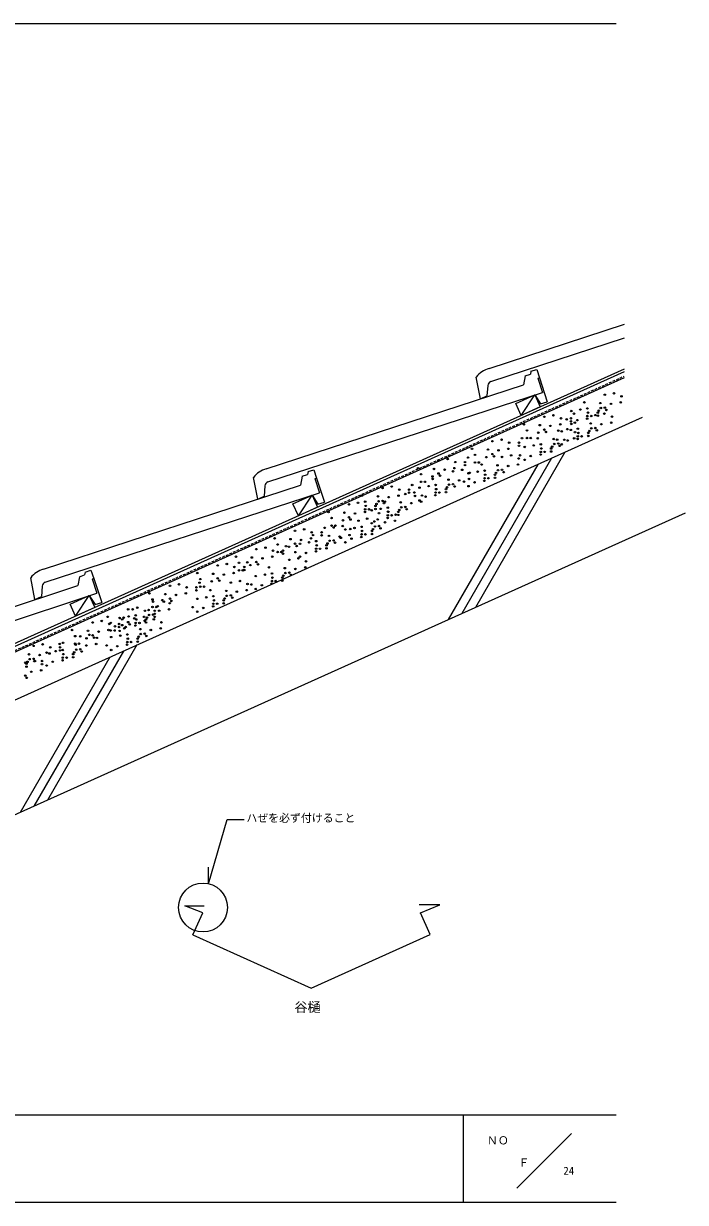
# Model space of a CAD drawing. Units: millimetres, scale not verified. Extents: x -207 to 218, y -140 to 130.
# Drawn here: x 66.6 to 218.3, y -140 to 130 of the extents above; entities that cross this region are included whole.
import ezdxf
from ezdxf.enums import TextEntityAlignment as Align

# ---------------------------------------------------------------- set-up
doc = ezdxf.new("R2010")
doc.units = ezdxf.units.MM
doc.header["$LTSCALE"] = 0.5
doc.linetypes.add('DASHED1', pattern=[1.8, 1.2, -0.6])
for name, color, linetype, lineweight in [('0-0', 5, 'Continuous', 18), ('1-0', 7, 'Continuous', 18), ('1-1', 7, 'Continuous', 18), ('1-2', 3, 'Continuous', 18), ('1-4', 7, 'Continuous', 18)]:
    doc.layers.add(name, color=color, linetype=linetype, lineweight=lineweight)
doc.styles.add('ＭＳ ゴシック', font='')
doc.styles.get('ＭＳ ゴシック').set_extended_font_data('MS Gothic')

msp = doc.modelspace()

# ---------------------------------------------------------------- linework, layer by layer
at = {"layer": '0-0'}
for p, q in [((-197.5676, 130.0135), (202.4324, 130.0135)), ((202.4324, -119.9865), (-197.5676, -119.9865)), ((167.4325, -139.9865), (167.4325, -119.9865)), ((192.1622, -124.1757), (179.5946, -136.7432)), ((202.4324, -139.9865), (-197.5676, -139.9865))]:
    msp.add_line(p, q, dxfattribs=at)
at = {"layer": '1-0'}
for p, q in [((3.2436, -39.5395), (204.3243, 50.9468)), ((3.2436, -40.1975), (204.3243, 50.2889)), ((3.2436, -41.5134), (204.3243, 48.973)), ((3.2436, -52.4792), (208.428, 39.8538)), ((187.5404, 30.4544), (167.0123, -5.1014)), ((190.6604, 31.8584), (170.1323, -3.6973)), ((184.4204, 29.0504), (163.8923, -6.5053)), ((3.2436, -78.7973), (218.2768, 17.9677)), ((92.5612, -12.2863), (72.0331, -47.842)), ((86.3212, -15.0943), (65.7931, -50.65)), ((89.4412, -13.6903), (68.9131, -49.246)), ((108.983, -66.9823), (113.2691, -52.2868)), ((113.2691, -52.2868), (117.1127, -52.2868)), ((108.983, -66.9823), (108.983, -63.206))]:
    msp.add_line(p, q, dxfattribs=at)
at = {"layer": '1-0', "color": 3}
for p, q in [((20.4984, -18.1417), (78.9787, 1.3044)), ((103.5601, -72.021), (107.9742, -72.021)), ((107.6433, -73.6627), (103.5601, -72.021)), ((162.0089, -71.8474), (157.2239, -71.8474)), ((105.381, -78.6898), (107.6433, -73.6627)), ((157.5701, -73.7759), (157.5153, -73.6541))]:
    msp.add_line(p, q, dxfattribs=at)
at = {"layer": '1-0', "linetype": 'DASHED1'}
msp.add_lwpolyline([(3.3667, -41.129), (48.9628, -20.6108), (204.2012, 49.2465)], dxfattribs=at)
at = {"layer": '1-0', "color": 3}
for points in [[(159.759, -78.64), (157.5153, -73.6541), (162.0089, -71.8474)], [(105.381, -78.6898), (132.5147, -90.9), (159.759, -78.64)]]:
    msp.add_lwpolyline(points, dxfattribs=at)
at = {"layer": '1-0'}
for centre, radius in [((195.1134, 43.256), 0.1737), ((198.762, 43.0822), 0.1737), ((199.8045, 44.9934), 0.1737), ((201.8894, 45.3409), 0.1737), ((203.4531, 43.256), 0.1737), ((203.6269, 44.6459), 0.1737), ((192.108, 41.2618), 0.1737), ((192.7138, 40.6482), 0.1737), ((194.193, 41.6093), 0.1737), ((195.8084, 41.866), 0.1737), ((195.9304, 40.9143), 0.1737), ((197.6131, 40.3367), 0.1737), ((198.1891, 40.9143), 0.1737), ((198.4145, 41.3448), 0.1737), ((198.8841, 41.9568), 0.1737), ((199.6981, 40.6842), 0.1737), ((199.8045, 42.0398), 0.1737), ((200.152, 41.5185), 0.1737), ((201.1945, 42.9085), 0.1737), ((181.2467, 38.2158), 0.1737), ((184.8953, 38.042), 0.1737), ((185.9378, 39.9532), 0.1737), ((187.3277, 37.8683), 0.1737), ((188.0227, 40.3007), 0.1737), ((189.5864, 38.2158), 0.1737), ((189.7602, 39.6058), 0.1737), ((191.0656, 39.3506), 0.1737), ((192.0188, 39.6058), 0.1737), ((192.0188, 38.9108), 0.1737), ((192.108, 38.3082), 0.1737), ((192.922, 38.5993), 0.1737), ((193.498, 39.1769), 0.1737), ((195.7567, 39.5244), 0.1737), ((195.8084, 40.1286), 0.1737), ((196.5706, 38.4255), 0.1737), ((196.6771, 40.1286), 0.1737), ((198.1891, 40.2194), 0.1737), ((199.0031, 38.2518), 0.1737), ((201.2618, 38.5993), 0.1737), ((201.4355, 39.9892), 0.1737), ((180.8193, 35.0508), 0.1737), ((181.9416, 36.8258), 0.1737), ((181.9416, 35.0884), 0.1737), ((182.8103, 35.0884), 0.1737), ((184.4304, 35.0383), 0.1737), ((184.5478, 36.3046), 0.1737), ((185.9378, 36.9996), 0.1737), ((186.2853, 36.4784), 0.1737), ((189.1215, 36.7758), 0.1737), ((189.9167, 36.6051), 0.1737), ((191.2065, 37.1232), 0.1737), ((192.0016, 36.9526), 0.1737), ((192.7701, 35.0383), 0.1737), ((192.9439, 36.4283), 0.1737), ((193.617, 37.2093), 0.1737), ((193.617, 35.4719), 0.1737), ((193.7391, 36.2576), 0.1737), ((194.4857, 35.4719), 0.1737), ((195.9978, 36.2576), 0.1737), ((195.9978, 35.5627), 0.1737), ((196.2232, 36.6881), 0.1737), ((196.6927, 37.3001), 0.1737), ((197.6131, 37.3831), 0.1737), ((197.9606, 36.8618), 0.1737), ((169.3521, 32.6184), 0.1737), ((173.0008, 32.4446), 0.1737), ((174.0433, 34.3558), 0.1737), ((175.4332, 32.2709), 0.1737), ((176.1282, 34.7033), 0.1737), ((177.6919, 32.6184), 0.1737), ((177.8657, 34.0083), 0.1737), ((180.1243, 34.0083), 0.1737), ((180.1243, 33.3134), 0.1737), ((181.4251, 33.0441), 0.1737), ((183.51, 33.3916), 0.1737), ((185.1254, 33.6483), 0.1737), ((185.2475, 32.6967), 0.1737), ((187.5061, 32.6967), 0.1737), ((187.7316, 33.1271), 0.1737), ((188.079, 34.8646), 0.1737), ((188.2011, 33.7391), 0.1737), ((188.8742, 34.6939), 0.1737), ((189.1215, 33.8221), 0.1737), ((189.469, 33.3009), 0.1737), ((189.9167, 33.6515), 0.1737), ((190.5115, 34.6908), 0.1737), ((191.3066, 34.5202), 0.1737), ((193.5653, 34.8677), 0.1737), ((161.6823, 29.9246), 0.1737), ((163.7673, 30.2721), 0.1737), ((165.5047, 29.5771), 0.1737), ((167.7634, 29.5771), 0.1737), ((168.4584, 30.6195), 0.1737), ((170.0471, 31.2284), 0.1737), ((172.6533, 30.7072), 0.1737), ((174.0433, 31.4022), 0.1737), ((174.3908, 30.8809), 0.1737), ((176.2471, 30.7495), 0.1737), ((178.3321, 31.0969), 0.1737), ((180.0695, 30.402), 0.1737), ((180.3826, 31.1329), 0.1737), ((181.4251, 30.0905), 0.1737), ((182.815, 30.9592), 0.1737), ((185.0737, 31.3067), 0.1737), ((185.1254, 31.9109), 0.1737), ((185.9941, 31.9109), 0.1737), ((187.5061, 32.0017), 0.1737), ((156.9912, 28.1871), 0.1737), ((160.6398, 28.0134), 0.1737), ((161.6823, 26.9709), 0.1737), ((163.0723, 27.8396), 0.1737), ((165.0163, 27.4624), 0.1737), ((165.331, 28.1871), 0.1737), ((167.1013, 27.8099), 0.1737), ((167.7634, 28.8821), 0.1737), ((168.5507, 27.0179), 0.1737), ((168.8387, 27.1149), 0.1737), ((170.0471, 29.491), 0.1737), ((170.6356, 27.3653), 0.1737), ((170.9158, 29.491), 0.1737), ((171.556, 29.012), 0.1737), ((172.251, 27.622), 0.1737), ((174.8572, 27.1008), 0.1737), ((175.2047, 28.8383), 0.1737), ((175.3268, 27.7128), 0.1737), ((176.2471, 27.7958), 0.1737), ((176.5946, 27.2746), 0.1737), ((177.6371, 28.6645), 0.1737), ((179.8958, 29.012), 0.1737), ((155.631, 24.3225), 0.1737), ((157.6862, 26.7971), 0.1737), ((157.6862, 25.0597), 0.1737), ((158.5549, 25.0597), 0.1737), ((160.2924, 26.2759), 0.1737), ((160.3252, 25.7249), 0.1737), ((161.0202, 24.335), 0.1737), ((162.0298, 26.4497), 0.1737), ((163.9738, 25.5512), 0.1737), ((164.0959, 24.4258), 0.1737), ((165.0163, 24.5087), 0.1737), ((166.4063, 25.3774), 0.1737), ((167.5082, 25.1066), 0.1737), ((168.665, 25.7249), 0.1737), ((169.9407, 24.9329), 0.1737), ((172.1993, 25.2804), 0.1737), ((172.251, 25.8846), 0.1737), ((172.3731, 26.6704), 0.1737), ((173.1197, 25.8846), 0.1737), ((174.6318, 26.6704), 0.1737), ((174.6318, 25.9754), 0.1737), ((144.1638, 21.89), 0.1737), ((147.8124, 21.7163), 0.1737), ((148.8549, 23.6275), 0.1737), ((150.2449, 21.5425), 0.1737), ((150.9399, 23.975), 0.1737), ((152.5035, 21.89), 0.1737), ((152.6773, 23.28), 0.1737), ((154.0594, 22.2579), 0.1737), ((154.936, 23.28), 0.1737), ((154.936, 22.585), 0.1737), ((156.1444, 22.6053), 0.1737), ((156.2774, 21.8196), 0.1737), ((157.3199, 23.7308), 0.1737), ((157.8818, 21.9104), 0.1737), ((158.7098, 21.6458), 0.1737), ((159.4048, 24.0783), 0.1737), ((160.9685, 21.9933), 0.1737), ((161.0202, 22.5975), 0.1737), ((161.1423, 23.3833), 0.1737), ((161.8889, 22.5975), 0.1737), ((163.4009, 23.3833), 0.1737), ((163.4009, 22.6883), 0.1737), ((163.6264, 23.8137), 0.1737), ((165.3638, 23.9875), 0.1737), ((168.5507, 24.0642), 0.1737), ((141.1585, 19.8959), 0.1737), ((143.2434, 20.2434), 0.1737), ((144.8588, 20.5001), 0.1737), ((144.8588, 18.7626), 0.1737), ((144.9809, 19.5484), 0.1737), ((145.7275, 18.7626), 0.1737), ((147.2395, 19.5484), 0.1737), ((147.2395, 18.8534), 0.1737), ((147.465, 19.9788), 0.1737), ((147.9345, 20.5908), 0.1737), ((148.4479, 18.8737), 0.1737), ((148.8549, 20.6738), 0.1737), ((149.2024, 20.1526), 0.1737), ((149.3683, 20.5204), 0.1737), ((150.0633, 19.1304), 0.1737), ((153.0169, 20.3466), 0.1737), ((153.139, 19.2212), 0.1737), ((154.0594, 19.3042), 0.1737), ((154.4069, 18.783), 0.1737), ((155.4494, 20.1729), 0.1737), ((157.3199, 20.7771), 0.1737), ((157.708, 20.5204), 0.1737), ((136.4673, 18.1584), 0.1737), ((137.1623, 16.7684), 0.1737), ((139.7685, 16.2472), 0.1737), ((140.116, 17.9847), 0.1737), ((141.1585, 16.9422), 0.1737), ((141.506, 16.421), 0.1737), ((142.5484, 17.8109), 0.1737), ((143.342, 16.1376), 0.1737), ((144.8071, 18.1584), 0.1737), ((145.3205, 16.615), 0.1737), ((146.363, 18.5262), 0.1737), ((147.7529, 16.4413), 0.1737), ((148.0331, 17.8751), 0.1737), ((150.0116, 16.7888), 0.1737), ((150.0633, 17.393), 0.1737), ((150.1181, 18.2226), 0.1737), ((150.1854, 18.1788), 0.1737), ((150.932, 17.393), 0.1737), ((151.6817, 16.1376), 0.1737), ((151.8555, 17.5276), 0.1737), ((152.444, 18.1788), 0.1737), ((152.444, 17.4838), 0.1737), ((152.6695, 18.6092), 0.1737), ((128.7975, 13.832), 0.1737), ((130.8825, 14.1795), 0.1737), ((132.6199, 13.4845), 0.1737), ((134.8786, 13.4845), 0.1737), ((135.5736, 14.527), 0.1737), ((137.1623, 15.031), 0.1737), ((137.624, 14.588), 0.1737), ((138.031, 15.031), 0.1737), ((139.709, 14.9355), 0.1737), ((140.3367, 14.1435), 0.1737), ((141.4465, 14.2405), 0.1737), ((142.4216, 14.491), 0.1737), ((144.037, 14.7477), 0.1737), ((144.1591, 13.796), 0.1737), ((146.363, 15.5726), 0.1737), ((146.4177, 13.796), 0.1737), ((146.6432, 14.2264), 0.1737), ((146.9906, 15.9639), 0.1737), ((147.1127, 14.8385), 0.1737), ((148.0331, 14.9214), 0.1737), ((148.3806, 14.4002), 0.1737), ((149.4231, 15.7901), 0.1737), ((124.1064, 12.0945), 0.1737), ((124.8014, 10.7046), 0.1737), ((127.755, 11.9208), 0.1737), ((128.7975, 10.8783), 0.1737), ((129.9276, 10.8564), 0.1737), ((130.1875, 11.7471), 0.1737), ((132.0126, 11.2039), 0.1737), ((132.4461, 12.0945), 0.1737), ((132.9329, 12.8506), 0.1737), ((133.6279, 11.4606), 0.1737), ((134.8786, 12.7895), 0.1737), ((136.2341, 10.9394), 0.1737), ((136.5816, 12.6768), 0.1737), ((136.7037, 11.5514), 0.1737), ((137.624, 11.6344), 0.1737), ((137.9716, 11.1131), 0.1737), ((139.014, 12.5031), 0.1737), ((139.2942, 12.2323), 0.1737), ((140.3367, 11.1898), 0.1737), ((141.2727, 12.8506), 0.1737), ((141.7266, 12.0585), 0.1737), ((143.9853, 12.406), 0.1737), ((144.037, 13.0102), 0.1737), ((144.9057, 13.0102), 0.1737), ((146.4177, 13.101), 0.1737), ((119.9349, 9.6339), 0.1737), ((122.0199, 9.9814), 0.1737), ((123.7573, 9.2864), 0.1737), ((124.8014, 8.9671), 0.1737), ((125.6701, 8.9671), 0.1737), ((126.016, 9.2864), 0.1737), ((126.016, 8.5915), 0.1737), ((126.711, 10.3289), 0.1737), ((127.4076, 10.1833), 0.1737), ((128.8851, 8.9452), 0.1737), ((129.145, 10.3571), 0.1737), ((131.3176, 8.7715), 0.1737), ((133.5763, 9.119), 0.1737), ((133.6279, 9.7232), 0.1737), ((133.75, 10.5089), 0.1737), ((134.4966, 9.7232), 0.1737), ((136.0087, 10.5089), 0.1737), ((136.0087, 9.814), 0.1737), ((111.0723, 5.9023), 0.1737), ((113.1573, 6.2498), 0.1737), ((114.8947, 5.5548), 0.1737), ((115.2438, 7.8965), 0.1737), ((115.9388, 6.5065), 0.1737), ((117.1534, 5.5548), 0.1737), ((117.8484, 6.5973), 0.1737), ((118.545, 5.9853), 0.1737), ((118.8925, 7.7227), 0.1737), ((119.9349, 6.6803), 0.1737), ((120.2824, 6.159), 0.1737), ((121.3249, 7.549), 0.1737), ((122.7978, 5.4547), 0.1737), ((123.5836, 7.8965), 0.1737), ((126.4465, 5.2809), 0.1737), ((127.4889, 7.1921), 0.1737), ((129.5739, 7.5396), 0.1737), ((129.9276, 7.9028), 0.1737), ((131.1376, 5.4547), 0.1737), ((131.3113, 6.8446), 0.1737), ((106.3812, 4.1649), 0.1737), ((107.0762, 2.7749), 0.1737), ((110.0299, 3.9911), 0.1737), ((111.0723, 2.9487), 0.1737), ((112.4623, 3.8174), 0.1737), ((114.721, 4.1649), 0.1737), ((115.9388, 4.7691), 0.1737), ((116.8075, 4.7691), 0.1737), ((117.1534, 4.8599), 0.1737), ((119.7925, 3.4605), 0.1737), ((121.8774, 3.808), 0.1737), ((123.4928, 4.0647), 0.1737), ((123.6149, 3.113), 0.1737), ((125.8736, 3.113), 0.1737), ((126.099, 3.5435), 0.1737), ((126.5685, 4.1555), 0.1737), ((127.4889, 4.2384), 0.1737), ((127.8364, 3.7172), 0.1737), ((128.8789, 5.1072), 0.1737), ((100.1108, 1.2378), 0.1737), ((102.1957, 1.5853), 0.1737), ((103.9332, 0.8903), 0.1737), ((106.1918, 0.8903), 0.1737), ((106.1918, 0.1954), 0.1737), ((106.8868, 1.9328), 0.1737), ((107.0762, 1.0375), 0.1737), ((107.9449, 1.0375), 0.1737), ((109.3756, 0.2501), 0.1737), ((109.6824, 2.2537), 0.1737), ((111.4199, 2.4274), 0.1737), ((113.0242, 0.0764), 0.1737), ((114.0667, 1.9876), 0.1737), ((115.4567, -0.0974), 0.1737), ((116.1516, 2.3351), 0.1737), ((117.7153, 0.2501), 0.1737), ((117.8891, 1.6401), 0.1737), ((118.75, 1.5493), 0.1737), ((119.7925, 0.5068), 0.1737), ((121.1824, 1.3756), 0.1737), ((123.4411, 1.7231), 0.1737), ((123.4928, 2.3272), 0.1737), ((124.3615, 2.3272), 0.1737), ((125.8736, 2.418), 0.1737), ((95.4196, -0.4996), 0.1737), ((96.1146, -1.8896), 0.1737), ((96.2617, -2.3952), 0.1737), ((98.3467, -2.0477), 0.1737), ((98.7208, -2.4108), 0.1737), ((99.0683, -0.6734), 0.1737), ((100.0841, -2.7427), 0.1737), ((100.1108, -1.7158), 0.1737), ((100.4583, -2.2371), 0.1737), ((101.5007, -0.8471), 0.1737), ((103.7594, -0.4996), 0.1737), ((106.3702, -1.744), 0.1737), ((108.4552, -1.3965), 0.1737), ((110.0706, -1.1398), 0.1737), ((110.1926, -2.0915), 0.1737), ((112.4513, -2.0915), 0.1737), ((112.4513, -2.7865), 0.1737), ((112.6767, -1.6611), 0.1737), ((113.1463, -1.049), 0.1737), ((114.0667, -0.9661), 0.1737), ((114.4142, -1.4873), 0.1737), ((90.5485, -4.1264), 0.1737), ((91.5706, -4.1326), 0.1737), ((92.2656, -5.5226), 0.1737), ((92.6335, -3.7789), 0.1737), ((94.3709, -4.4739), 0.1737), ((95.2193, -4.3064), 0.1737), ((95.3414, -5.4318), 0.1737), ((96.1146, -3.627), 0.1737), ((96.2617, -5.3488), 0.1737), ((96.6296, -4.4739), 0.1737), ((96.6296, -5.1688), 0.1737), ((96.9833, -3.627), 0.1737), ((97.3246, -3.4314), 0.1737), ((97.6517, -4.4801), 0.1737), ((99.9104, -4.1326), 0.1737), ((105.3278, -3.6552), 0.1737), ((106.3702, -4.6977), 0.1737), ((107.7602, -3.829), 0.1737), ((110.0189, -3.4815), 0.1737), ((110.0706, -2.8773), 0.1737), ((110.9393, -2.8773), 0.1737), ((82.3856, -7.1583), 0.1737), ((84.4706, -6.8108), 0.1737), ((85.8574, -5.8638), 0.1737), ((86.208, -7.5058), 0.1737), ((86.5524, -7.2538), 0.1737), ((87.5228, -8.038), 0.1737), ((88.4667, -7.5058), 0.1737), ((88.4667, -8.2008), 0.1737), ((88.5653, -6.1268), 0.1737), ((89.1586, -7.775), 0.1737), ((89.1617, -6.4633), 0.1737), ((89.5061, -6.0376), 0.1737), ((89.9553, -8.2117), 0.1737), ((90.5485, -7.08), 0.1737), ((90.6502, -5.7793), 0.1737), ((90.896, -7.6013), 0.1737), ((91.9385, -6.2113), 0.1737), ((92.2139, -7.8642), 0.1737), ((92.2656, -7.2601), 0.1737), ((92.3877, -6.4743), 0.1737), ((93.1343, -7.2601), 0.1737), ((94.1972, -5.8638), 0.1737), ((94.3443, -6.7779), 0.1737), ((94.6464, -6.4743), 0.1737), ((94.6464, -7.1693), 0.1737), ((94.8718, -6.0438), 0.1737), ((96.4292, -6.4304), 0.1737), ((96.6092, -5.8701), 0.1737), ((98.1667, -7.1254), 0.1737), ((77.6945, -8.8957), 0.1737), ((78.3895, -10.2857), 0.1737), ((79.5525, -10.3389), 0.1737), ((80.9957, -10.8069), 0.1737), ((81.3432, -9.0695), 0.1737), ((81.6374, -9.9914), 0.1737), ((82.3856, -10.112), 0.1737), ((82.7331, -10.6332), 0.1737), ((83.3749, -10.6864), 0.1737), ((83.7756, -9.2432), 0.1737), ((86.0343, -8.8957), 0.1737), ((86.5524, -8.9912), 0.1737), ((86.6478, -10.5095), 0.1737), ((87.4211, -8.9912), 0.1737), ((88.5653, -9.0805), 0.1737), ((88.7328, -10.162), 0.1737), ((89.6532, -8.5154), 0.1737), ((90.3481, -9.9054), 0.1737), ((90.4702, -10.857), 0.1737), ((92.7289, -10.857), 0.1737), ((92.9543, -10.4266), 0.1737), ((93.3018, -8.6891), 0.1737), ((93.4239, -9.8146), 0.1737), ((94.3443, -9.7316), 0.1737), ((94.6918, -10.2528), 0.1737), ((95.7342, -8.8629), 0.1737), ((97.9929, -8.5154), 0.1737), ((68.8585, -12.5225), 0.1737), ((70.9435, -12.175), 0.1737), ((72.6809, -12.87), 0.1737), ((74.8614, -12.0764), 0.1737), ((74.9396, -12.87), 0.1737), ((74.9396, -13.5649), 0.1737), ((75.5563, -13.4663), 0.1737), ((75.6346, -11.8275), 0.1737), ((78.3895, -12.0232), 0.1737), ((78.51, -12.2501), 0.1737), ((78.6321, -13.3756), 0.1737), ((79.2582, -12.0232), 0.1737), ((79.5525, -13.2926), 0.1737), ((80.9424, -12.4239), 0.1737), ((83.2011, -12.0764), 0.1737), ((85.6054, -12.4207), 0.1737), ((86.6478, -13.4632), 0.1737), ((88.0378, -12.5945), 0.1737), ((90.2965, -12.247), 0.1737), ((90.3481, -11.6428), 0.1737), ((91.2169, -11.6428), 0.1737), ((92.7289, -11.552), 0.1737), ((66.952, -16.3652), 0.1737), ((67.4686, -16.1711), 0.1737), ((67.8161, -14.4337), 0.1737), ((67.9382, -15.5591), 0.1737), ((68.8585, -15.4761), 0.1737), ((69.037, -16.0177), 0.1737), ((69.206, -15.9974), 0.1737), ((70.2485, -14.6074), 0.1737), ((70.8136, -15.9817), 0.1737), ((71.856, -14.0705), 0.1737), ((72.5072, -14.2599), 0.1737), ((73.246, -16.1555), 0.1737), ((73.941, -13.723), 0.1737), ((75.5047, -15.808), 0.1737), ((75.5563, -15.2038), 0.1737), ((75.6784, -14.418), 0.1737), ((76.4251, -15.2038), 0.1737), ((77.9371, -14.418), 0.1737), ((77.9371, -15.113), 0.1737), ((78.1625, -13.9876), 0.1737), ((79.9, -13.8138), 0.1737), ((67.2432, -16.6016), 0.1737), ((67.2432, -17.2966), 0.1737), ((68.342, -18.4502), 0.1737), ((70.6007, -18.1027), 0.1737), ((70.7744, -16.7127), 0.1737), ((71.856, -17.0242), 0.1737), ((66.952, -19.3189), 0.1737), ((67.2995, -19.8401), 0.1737), ((107.6947, -72.4391), 5.6068)]:
    msp.add_circle(centre, radius, dxfattribs=at)
at = {"layer": '1-1'}
for p, q in [((180.6224, 40.281), (183.7685, 44.9865)), ((129.5548, 17.3005), (132.7009, 22.0061)), ((78.4872, -5.6799), (81.6333, -0.9744))]:
    msp.add_line(p, q, dxfattribs=at)
for points in [[(180.6224, 40.281), (179.3913, 43.0167), (183.7685, 44.9865), (184.9996, 42.2507)], [(129.5548, 17.3005), (128.3237, 20.0363), (132.7009, 22.0061), (133.932, 19.2703)], [(78.4872, -5.6799), (77.2561, -2.9441), (81.6333, -0.9744), (82.8644, -3.7101)]]:
    msp.add_lwpolyline(points, close=True, dxfattribs=at)
at = {"layer": '1-2'}
for p, q in [((173.2506, 51.0358), (204.3243, 61.1708)), ((173.6576, 48.013), (204.3243, 58.0152)), ((171.3082, 44.0912), (170.3356, 49.0332)), ((181.5196, 49.3018), (181.127, 47.2805)), ((181.5196, 49.3018), (182.7331, 49.6976)), ((182.8547, 50.3684), (182.7331, 49.6976)), ((182.8547, 50.3684), (184.1856, 50.8025)), ((184.1856, 50.8025), (184.8058, 48.9011)), ((184.4255, 48.777), (184.8058, 48.9011)), ((184.4255, 48.777), (185.4798, 45.5446)), ((122.183, 28.0554), (181.127, 47.2805)), ((172.9708, 47.1408), (172.7814, 44.7345)), ((122.5901, 25.0326), (185.4798, 45.5446)), ((171.3082, 44.0912), (172.7814, 44.7345)), ((131.7871, 27.388), (131.6655, 26.7172)), ((131.7871, 27.388), (133.118, 27.8221)), ((133.118, 27.8221), (133.7382, 25.9206)), ((71.1154, 5.0749), (130.0594, 24.3)), ((120.2407, 21.1108), (119.268, 26.0528)), ((130.452, 26.3214), (130.0594, 24.3)), ((130.452, 26.3214), (131.6655, 26.7172)), ((133.3579, 25.7966), (133.7382, 25.9206)), ((133.3579, 25.7966), (134.4122, 22.5642)), ((71.5224, 2.0521), (134.4122, 22.5642)), ((120.2407, 21.1108), (121.7138, 21.754)), ((121.9032, 24.1603), (121.7138, 21.754)), ((69.173, -1.8697), (68.2005, 3.0723)), ((79.3596, 3.328), (78.9787, 1.3044)), ((79.3596, 3.328), (80.5708, 3.7307)), ((80.6885, 4.4022), (80.5708, 3.7307)), ((80.6885, 4.4022), (82.017, 4.844)), ((82.017, 4.844), (82.6481, 2.9461)), ((82.2685, 2.8199), (82.6481, 2.9461)), ((82.2685, 2.8199), (83.3413, -0.4064)), ((70.8356, 1.1799), (70.6462, -1.2264)), ((20.5346, -21.2911), (83.3413, -0.4064)), ((69.173, -1.8697), (70.6462, -1.2264))]:
    msp.add_line(p, q, dxfattribs=at)
at = {"layer": '1-2', "color": 7}
for p, q in [((184.1856, 50.8025), (184.8058, 48.9011)), ((184.8058, 48.9011), (186.6043, 43.387)), ((133.118, 27.8221), (133.7382, 25.9206)), ((133.7382, 25.9206), (135.5367, 20.4065)), ((82.017, 4.844), (82.6481, 2.9461)), ((82.6481, 2.9461), (84.4782, -2.5576))]:
    msp.add_line(p, q, dxfattribs=at)
for points in [[(183.7685, 44.9865), (185.0832, 42.8908), (186.6043, 43.387)], [(132.7009, 22.0061), (134.0156, 19.9104), (135.5367, 20.4065)], [(81.6333, -0.9744), (82.9599, -3.0624), (84.4782, -2.5576)]]:
    msp.add_lwpolyline(points, dxfattribs=at)
at = {"layer": '1-2'}
for centre, radius, start, end in [((175.046, 45.2996), 6.0106, 107.38016, 141.5983), ((173.9677, 47.0623), 1, 108.06419, 175.49896), ((123.9784, 22.3191), 6.0106, 107.38016, 141.5983), ((122.9001, 24.0819), 1, 108.06419, 175.49896), ((72.9108, -0.6613), 6.0106, 107.38016, 141.5983), ((71.8325, 1.1014), 1, 108.06419, 175.49896)]:
    msp.add_arc(centre, radius, start, end, dxfattribs=at)

# ---------------------------------------------------------------- texts
at = {"layer": '0-0', "color": 7, "style": 'ＭＳ ゴシック'}
for s, p in [('ＮＯ', (172.7778, -127.2561)), ('Ｆ', (179.9906, -132.3213))]:
    msp.add_text(s, height=1.833, dxfattribs=at).set_placement(p, align=Align.BOTTOM_LEFT)
at = {"layer": '1-0', "style": 'ＭＳ ゴシック'}
for s, height, p in [('ハぜを必ず付けること', 1.833, (117.6319, -53.4107)), ('谷樋', 2.199, (128.6435, -97.0123))]:
    msp.add_text(s, height=height, dxfattribs=at).set_placement(p, align=Align.BOTTOM_LEFT)
at = {"layer": '1-4', "style": 'ＭＳ ゴシック'}
msp.add_text('24', height=1.833, dxfattribs=at).set_placement((190.2885, -134.1989), align=Align.BOTTOM_LEFT)

doc.saveas('drawing.dxf')
